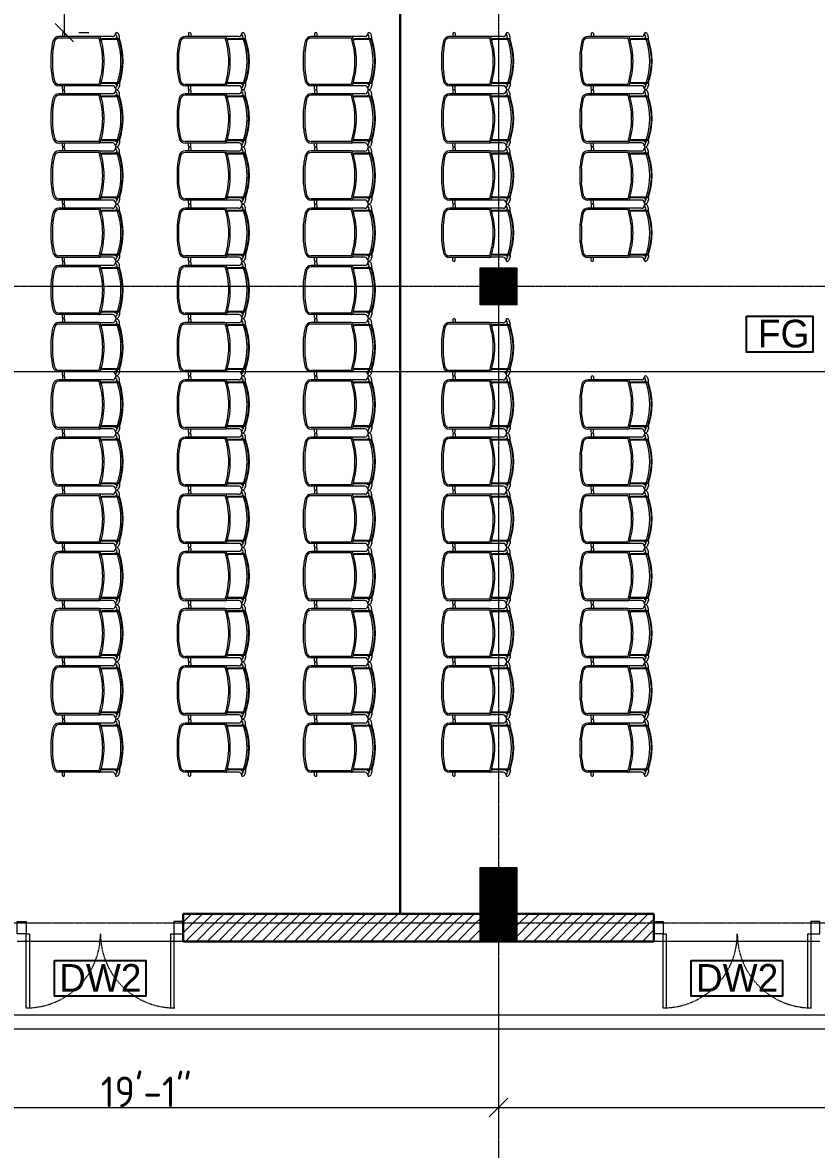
# Model space of a CAD drawing. Extents: x -95606 to 113309, y -42160 to -940.
# Drawn here: x -41602.7 to -41344.6, y -20201.1 to -19834.7 of the extents above; entities that cross this region are included whole.
import ezdxf

# ---------------------------------------------------------------- set-up
doc = ezdxf.new("R2010")
doc.units = 0
doc.header["$LTSCALE"] = 0.02
doc.header["$MEASUREMENT"] = 0
doc.header["$PDMODE"] = 3
doc.header["$PDSIZE"] = -2
for name, pattern in [('ACAD_ISO04W100', [30, 24, -3, 0, -3]), ('CENTERX2', [101.6, 63.5, -12.7, 12.7, -12.7]), ('DASHED', [0.75, 0.5, -0.25])]:
    doc.linetypes.add(name, pattern=pattern)
doc.layers.get('0').update_dxf_attribs({"linetype": 'CONTINUOUS'})
doc.layers.get('DEFPOINTS').update_dxf_attribs({"linetype": 'CONTINUOUS'})
for name, color, linetype, lineweight in [('dimension', 250, 'CONTINUOUS', 18), ('DOOR WIN TEXT', 102, 'CONTINUOUS', 25), ('Hatch', 252, 'CONTINUOUS', 9), ('RBH CENTER LINE', 1, 'ACAD_ISO04W100', 13), ('RBH DIMENSIONS', 8, 'CONTINUOUS', 15), ('RBH TEXT FRAME', 90, 'CONTINUOUS', 25), ('RBH WALL - 0.18', 252, 'CONTINUOUS', 18), ('RBH WALL - 0.30', 7, 'CONTINUOUS', 30), ('RBH-FURNITURE', 112, 'CONTINUOUS', 15)]:
    doc.layers.add(name, color=color, linetype=linetype, lineweight=lineweight)
doc.layers.add('RBH DO & WIN', color=7, linetype='CONTINUOUS', lineweight=9, true_color=0x8a008a)
doc.styles.add('RBH-225', font='ARIALN.TTF', dxfattribs={"height": 225})
doc.styles.get("Standard").update_dxf_attribs({"font": 'ISOCP'})
doc.dimstyles.new('RBH DIM 01', dxfattribs={"dimtxt": 10, "dimasz": 6, "dimexe": 8, "dimexo": 5, "dimgap": 0.09, "dimtad": 1, "dimdec": 0, "dimzin": 0, "dimdsep": 46, "dimlunit": 4, "dimtxsty": 'Standard', "dimblk": 'OBLIQUE', "dimcen": 0.09, "dimclrd": 4, "dimclre": 1, "dimclrt": 2, "dimadec": 0, "dimazin": 0, "dimtfac": 1, "dimtdec": 0, "dimtofl": 0, "dimtmove": 0, "dimatfit": 3, "dimldrblk": 'OPEN30', "dimfxl": 1, "dimtolj": 1, "dimtzin": 0, "dimlwd": -1, "dimlwe": -1, "dimarcsym": 0})
pattern_1 = [(45, (-411609.7358, -522238.5927), (-1.767766953, 1.767766953), [])]

# ---------------------------------------------------------------- blocks, each defined once
blk = doc.blocks.new('_Oblique')
at = {"color": 0, "linetype": 'ByBlock', "lineweight": -2}
blk.add_line((-0.5, -0.5), (0.5, 0.5), dxfattribs=at)
blk = doc.blocks.new('*D1018')
at = {"layer": 'DEFPOINTS', "color": 0, "lineweight": -2, "ltscale": 0.75, "transparency": 16777216}
for p in [(-41677, -20133.46), (-41448, -20149.3), (-41448, -20187.46)]:
    blk.add_point(p, dxfattribs=at)
at = {"layer": 'RBH DIMENSIONS', "color": 1, "ltscale": 0.75, "transparency": 16777216}
for p, q in [((-41677, -20138.46), (-41677, -20195.46)), ((-41448, -20154.3), (-41448, -20195.46))]:
    blk.add_line(p, q, dxfattribs=at)
at = {"layer": 'RBH DIMENSIONS', "color": 4, "ltscale": 0.75, "transparency": 16777216}
blk.add_line((-41677, -20187.46), (-41448, -20187.46), dxfattribs=at)
at = {"layer": 'RBH DIMENSIONS', "color": 4, "ltscale": 0.75, "transparency": 16777216, "xscale": 6, "yscale": 6, "zscale": 6, "rotation": 180}
blk.add_blockref('_Oblique', (-41677, -20187.46), dxfattribs=at)
at = {"layer": 'RBH DIMENSIONS', "color": 4, "ltscale": 0.75, "transparency": 16777216, "xscale": 6, "yscale": 6, "zscale": 6}
blk.add_blockref('_Oblique', (-41448, -20187.46), dxfattribs=at)
at = {"layer": 'RBH DIMENSIONS', "color": 2, "ltscale": 0.75, "transparency": 16777216, "insert": (-41562.5, -20182.37), "char_height": 10, "attachment_point": 5}
blk.add_mtext('\\A1;19\'-1"', dxfattribs=at)
blk = doc.blocks.new('_Open30')
at = {"color": 0, "linetype": 'ByBlock', "lineweight": -2}
for p, q in [((-1, 0.268), (0, 0)), ((0, 0), (-1, -0.268)), ((0, 0), (-1, 0))]:
    blk.add_line(p, q, dxfattribs=at)
blk = doc.blocks.new('*D1019')
at = {"layer": 'DEFPOINTS', "color": 0, "lineweight": -2, "ltscale": 0.75, "transparency": 16777216}
for p in [(-41448, -20133.46), (-41220, -20148.35), (-41220, -20187.46)]:
    blk.add_point(p, dxfattribs=at)
at = {"layer": 'RBH DIMENSIONS', "color": 1, "ltscale": 0.75, "transparency": 16777216}
for p, q in [((-41448, -20138.46), (-41448, -20195.46)), ((-41220, -20153.35), (-41220, -20195.46))]:
    blk.add_line(p, q, dxfattribs=at)
at = {"layer": 'RBH DIMENSIONS', "color": 4, "ltscale": 0.75, "transparency": 16777216}
blk.add_line((-41448, -20187.46), (-41220, -20187.46), dxfattribs=at)
at = {"layer": 'RBH DIMENSIONS', "color": 4, "ltscale": 0.75, "transparency": 16777216, "xscale": 6, "yscale": 6, "zscale": 6, "rotation": 180}
blk.add_blockref('_Oblique', (-41448, -20187.46), dxfattribs=at)
at = {"layer": 'RBH DIMENSIONS', "color": 4, "ltscale": 0.75, "transparency": 16777216, "xscale": 6, "yscale": 6, "zscale": 6}
blk.add_blockref('_Oblique', (-41220, -20187.46), dxfattribs=at)
at = {"layer": 'RBH DIMENSIONS', "color": 2, "ltscale": 0.75, "transparency": 16777216, "insert": (-41334, -20182.37), "char_height": 10, "attachment_point": 5}
blk.add_mtext("\\A1;19'", dxfattribs=at)
blk = doc.blocks.new('DW2')
at = {"layer": 'RBH DO & WIN', "ltscale": 0.75}
for points in [[(0, 2), (3, 2), (3, -2), (0, -2)], [(54, 2), (51, 2), (51, -2), (54, -2)], [(3, -2), (4, -2), (4, -26.15), (3, -26.15)], [(50, -2), (51, -2), (51, -26.15), (50, -26.15)]]:
    blk.add_lwpolyline(points, close=True, dxfattribs=at)
at = {"layer": 'RBH DO & WIN', "linetype": 'DASHED', "ltscale": 0.15}
for centre, start, end in [((3, -2), 270, 0), ((51.23, -2), 180, 270)]:
    blk.add_arc(centre, 24.12, start, end, dxfattribs=at)
blk = doc.blocks.new('*D1021')
at = {"layer": 'DEFPOINTS', "color": 0, "lineweight": -2, "ltscale": 0.75, "transparency": 16777216}
for p in [(-42515.37, -20133.46), (-41103.39, -20133.46), (-41103.39, -20237.03)]:
    blk.add_point(p, dxfattribs=at)
at = {"layer": 'DOOR WIN TEXT', "color": 1, "ltscale": 0.75, "transparency": 16777216}
for p, q in [((-42515.37, -20138.46), (-42515.37, -20245.03)), ((-41103.39, -20138.46), (-41103.39, -20245.03))]:
    blk.add_line(p, q, dxfattribs=at)
at = {"layer": 'DOOR WIN TEXT', "color": 4, "ltscale": 0.75, "transparency": 16777216}
blk.add_line((-42515.37, -20237.03), (-41103.39, -20237.03), dxfattribs=at)
at = {"layer": 'DOOR WIN TEXT', "color": 4, "ltscale": 0.75, "transparency": 16777216, "xscale": 6, "yscale": 6, "zscale": 6, "rotation": 180}
blk.add_blockref('_Oblique', (-42515.37, -20237.03), dxfattribs=at)
at = {"layer": 'DOOR WIN TEXT', "color": 4, "ltscale": 0.75, "transparency": 16777216, "xscale": 6, "yscale": 6, "zscale": 6}
blk.add_blockref('_Oblique', (-41103.39, -20237.03), dxfattribs=at)
at = {"layer": 'DOOR WIN TEXT', "color": 2, "ltscale": 0.75, "transparency": 16777216, "insert": (-41809.38, -20231.94), "char_height": 10, "attachment_point": 5}
blk.add_mtext('\\A1;117\'-8"', dxfattribs=at)
blk = doc.blocks.new('RGR')
at = {"layer": 'RBH-FURNITURE', "color": 253}
for p, q in [((-8.91, 4.13), (-8.91, 4.13)), ((-7.25, 5.44), (-8.03, 5.44)), ((-7.25, 4.64), (-7.92, 4.64)), ((-7.74, 4.64), (-7.86, 4.64)), ((-7.74, 4.64), (-7.86, 4.64)), ((-7.25, 5.44), (-7.25, -0.21)), ((-7.01, 5.26), (-7.01, -0.2)), ((7.01, 5.26), (7.01, -0.2)), ((7.25, 5.44), (8.03, 5.44)), ((7.25, 5.44), (7.25, -0.21)), ((7.25, 4.64), (7.92, 4.64)), ((7.74, 4.64), (7.86, 4.64)), ((7.74, 4.64), (7.86, 4.64)), ((8.91, 4.13), (8.91, 4.13)), ((-7.97, 3.23), (-7.97, -1)), ((7.97, 3.23), (7.97, -1)), ((-8.01, -1.19), (-8.01, -14.23)), ((-7.53, -1.25), (-7.53, -14.23)), ((7.53, -1.25), (7.53, -14.23)), ((8.01, -1.19), (8.01, -14.23)), ((-9.07, -12.41), (-8.01, -12.41)), ((-9.07, -13.13), (-8.01, -13.13)), ((9.07, -12.41), (8.01, -12.41)), ((9.07, -13.13), (8.01, -13.13)), ((-2.36, -16.34), (2.36, -16.34)), ((-2.18, -16.84), (2.18, -16.84))]:
    blk.add_line(p, q, dxfattribs=at)
for centre, radius, start, end in [((-8.89, 4.53), 0.4, 140.5482, 182.3926), ((-8.89, 4.53), 0.4, 180, 323.7562), ((-7.86, 3.74), 1.7, 111.8706, 142.152), ((-8.87, 3.23), 0.9, 0, 90), ((-7.86, 3.74), 0.9, 90, 142.152), ((-7.86, 3.74), 1.7, 90, 111.8706), ((-8.87, 3.23), 1.7, 41.0598, 56.113), ((-8.87, 3.23), 1.7, 17.6472, 41.0598), ((0, -15.36), 22.02, 70.784, 109.216), ((0.24, -17.39), 23.91, 90.5791, 108.2517), ((0.23, -16.12), 22.57, 90.5894, 109.3529), ((0, -16.08), 21.99, 71.4193, 108.5807), ((-0.24, -17.39), 23.91, 71.7483, 89.4209), ((-0.23, -16.12), 22.57, 70.6471, 89.4106), ((8.87, 3.23), 1.7, 138.9402, 162.3528), ((8.87, 3.23), 1.7, 123.887, 138.9402), ((7.86, 3.74), 1.7, 68.1294, 90), ((7.86, 3.74), 0.9, 37.848, 90), ((8.87, 3.23), 0.9, 90, 180), ((7.86, 3.74), 1.7, 37.848, 68.1294), ((8.89, 4.53), 0.4, 216.2438, 0), ((8.89, 4.53), 0.4, 357.6074, 39.4518), ((0.25, -26.03), 26.51, 90.5317, 107.3791), ((0.25, -26.03), 26.03, 90.5415, 107.2493), ((-0.25, -26.03), 26.51, 72.6209, 89.4683), ((-0.25, -26.03), 26.03, 72.7507, 89.4585), ((-7.53, -1.19), 0.48, 107.3791, 180), ((-7.45, -1.25), 0.08, 107.2493, 180), ((-6.73, -0.17), 0.519, 184.9854, 227.7895), ((-6.73, -0.17), 0.279, 186.7996, 277.5565), ((6.73, -0.17), 0.279, 262.4435, 353.2004), ((6.73, -0.17), 0.519, 312.2105, 355.0146), ((7.45, -1.25), 0.08, 0, 72.7507), ((7.53, -1.19), 0.48, 0, 72.6209), ((-8.9, -12.77), 0.4, 115.8419, 244.1581), ((-6.01, -14.23), 2, 179.9999, 257.0769), ((-6.01, -14.23), 1.52, 179.9999, 257.0769), ((6.01, -14.23), 1.52, 282.9231, 0.0001), ((6.01, -14.23), 2, 282.9231, 0.0001), ((8.9, -12.77), 0.4, 295.8419, 64.1581), ((0.23, 12.96), 29.9, 257.0767, 265.3679), ((0.23, 12.96), 29.42, 257.0767, 264.9386), ((-0.23, 12.96), 29.9, 274.6321, 282.9233), ((-0.23, 12.96), 29.42, 275.0614, 282.9233)]:
    blk.add_arc(centre, radius, start, end, dxfattribs=at)
blk = doc.blocks.new('CHAIR')
at = {"layer": 'RBH DIMENSIONS', "rotation": 270}
blk.add_blockref('RGR', (12.16, 0), dxfattribs=at)
blk = doc.blocks.new('*D1093')
at = {"layer": 'DEFPOINTS', "color": 0, "lineweight": -2, "ltscale": 0.75, "transparency": 16777216}
for p in [(-41589.42, -19795.96), (-41589.13, -19795.96), (-41589.42, -19837.96)]:
    blk.add_point(p, dxfattribs=at)
at = {"layer": 'dimension', "color": 4, "ltscale": 0.75, "transparency": 16777216}
blk.add_line((-41589.13, -19837.96), (-41589.13, -19795.96), dxfattribs=at)
at = {"layer": 'dimension', "color": 1, "ltscale": 0.75, "transparency": 16777216}
for p, q in [((-41584.42, -19795.96), (-41581.13, -19795.96)), ((-41584.42, -19837.96), (-41581.13, -19837.96))]:
    blk.add_line(p, q, dxfattribs=at)
at = {"layer": 'dimension', "color": 4, "ltscale": 0.75, "transparency": 16777216, "xscale": 6, "yscale": 6, "zscale": 6}
for p, rotation in [((-41589.13, -19795.96), 90), ((-41589.13, -19837.96), 270)]:
    blk.add_blockref('_Oblique', p, dxfattribs=dict(at, rotation=rotation))
at = {"layer": 'dimension', "color": 2, "ltscale": 0.75, "transparency": 16777216, "insert": (-41594.22, -19816.96), "char_height": 10, "attachment_point": 5, "rotation": 90}
blk.add_mtext('\\A1;3\'-6"', dxfattribs=at)

msp = doc.modelspace()

# ---------------------------------------------------------------- hatches: boundary and pattern name
at = {"layer": 'Hatch', "ltscale": 0.75}
h = msp.add_hatch(dxfattribs=at)
h.set_pattern_fill('ANSI31', color=256, scale=20)
h.set_pattern_definition(pattern_1)
h.paths.add_polyline_path([(-41453.996, -20124.459), (-41550.496, -20124.459), (-41550.496, -20127.459), (-41453.996, -20127.459)])
h = msp.add_hatch(dxfattribs=at)
h.set_pattern_fill('ANSI31', color=256, scale=20)
h.set_pattern_definition(pattern_1)
h.paths.add_polyline_path([(-41397.496, -20124.459), (-41441.996, -20124.459), (-41441.996, -20127.459), (-41397.496, -20127.459)])
h = msp.add_hatch(dxfattribs=at)
h.set_pattern_fill('ANSI31', color=256, scale=20)
h.set_pattern_definition(pattern_1)
h.paths.add_polyline_path([(-41453.996, -20127.459), (-41550.496, -20127.459), (-41550.496, -20133.459), (-41453.996, -20133.459)])
h = msp.add_hatch(dxfattribs=at)
h.set_pattern_fill('ANSI31', color=256, scale=20)
h.set_pattern_definition(pattern_1)
h.paths.add_polyline_path([(-41397.496, -20127.459), (-41441.996, -20127.459), (-41441.996, -20133.459), (-41397.496, -20133.459)])
at = {"layer": 'RBH DIMENSIONS'}
h = msp.add_hatch(dxfattribs=at)
h.set_pattern_fill('ANSI31', color=6)
h.set_pattern_definition([(45, (-410871.71602, -522015.55568), (-0.088388347648, 0.088388347648), [])])
h.paths.add_polyline_path([(-41453.996, -19914.459), (-41453.996, -19926.459), (-41441.996, -19926.459), (-41441.996, -19914.459)])
h = msp.add_hatch(dxfattribs=at)
h.set_pattern_fill('ANSI31', color=6)
h.set_pattern_definition([(45, (-411804.14956, -522203.0661), (-0.088388347648, 0.088388347648), [])])
h.paths.add_polyline_path([(-41441.996, -20109.459), (-41453.996, -20109.459), (-41453.996, -20121.459), (-41441.996, -20121.459)])
h.paths.add_polyline_path([(-41441.996, -20121.459), (-41453.996, -20121.459), (-41453.996, -20133.459), (-41441.996, -20133.459)])

# ---------------------------------------------------------------- linework, layer by layer
at = {"layer": 'RBH CENTER LINE', "linetype": 'CENTERX2', "ltscale": 0.12}
for p, q in [((-41447.996, -19434.459), (-41447.996, -20255.646)), ((-42573.161, -19920.459), (-40815.457, -19920.459)), ((-42573.161, -20127.459), (-40815.457, -20127.459))]:
    msp.add_line(p, q, dxfattribs=at)
at = {"layer": 'RBH DIMENSIONS', "ltscale": 0.75}
for points in [[(-41453.996, -19914.459), (-41441.996, -19914.459), (-41441.996, -19926.459), (-41453.996, -19926.459)], [(-41453.996, -19914.459), (-41441.996, -19914.459), (-41441.996, -19926.459), (-41453.996, -19926.459)], [(-41453.996, -19914.459), (-41441.996, -19914.459), (-41441.996, -19926.459), (-41453.996, -19926.459)], [(-41453.996, -20109.459), (-41441.996, -20109.459), (-41441.996, -20121.459), (-41453.996, -20121.459)], [(-41453.996, -20121.459), (-41441.996, -20121.459), (-41441.996, -20133.459), (-41453.996, -20133.459)]]:
    msp.add_lwpolyline(points, close=True, dxfattribs=at)
at = {"layer": 'RBH TEXT FRAME', "color": 4}
for points in [[(-41367.393, -19930.134), (-41345.796, -19930.134), (-41345.796, -19941.815), (-41367.393, -19941.815)], [(-41592.328, -20139.618), (-41562.664, -20139.618), (-41562.664, -20151.299), (-41592.328, -20151.299)], [(-41385.328, -20139.618), (-41355.664, -20139.618), (-41355.664, -20151.299), (-41385.328, -20151.299)]]:
    msp.add_lwpolyline(points, close=True, dxfattribs=at)
at = {"layer": 'RBH WALL - 0.18', "color": 3, "ltscale": 0.75}
msp.add_line((-42530.501, -19948.202), (-40918.34, -19948.202), dxfattribs=at)
at = {"layer": 'RBH WALL - 0.18', "ltscale": 0.75}
for p, q in [((-41550.496, -20133.459), (-41604.496, -20133.459)), ((-41343.496, -20133.459), (-41397.496, -20133.459)), ((-41101.893, -20157.459), (-42544.996, -20157.459)), ((-41097.393, -20161.959), (-42549.496, -20161.959))]:
    msp.add_line(p, q, dxfattribs=at)
at = {"layer": 'RBH WALL - 0.30', "ltscale": 0.75}
for p, q in [((-41479.996, -19509.459), (-41479.996, -20124.459)), ((-41453.996, -20124.459), (-41550.496, -20124.459)), ((-41550.496, -20133.459), (-41550.496, -20124.459)), ((-41397.496, -20124.459), (-41441.996, -20124.459)), ((-41397.496, -20133.459), (-41397.496, -20124.459)), ((-41397.496, -20133.459), (-41550.496, -20133.459))]:
    msp.add_line(p, q, dxfattribs=at)

# ---------------------------------------------------------------- block references
at = {"layer": 'DOOR WIN TEXT'}
for p in [(-41604.496, -20128.959), (-41397.496, -20128.959)]:
    msp.add_blockref('DW2', p, dxfattribs=at)
at = {"layer": 'RBH WALL - 0.30'}
for p in [(-41588.812, -19847.259), (-41547.812, -19847.259), (-41506.812, -19847.259), (-41461.852, -19847.259), (-41416.893, -19847.259), (-41588.812, -19865.859), (-41547.812, -19865.859), (-41506.812, -19865.859), (-41461.853, -19865.859), (-41416.893, -19865.859), (-41588.812, -19884.459), (-41547.812, -19884.459), (-41506.812, -19884.459), (-41461.853, -19884.459), (-41416.893, -19884.459), (-41588.812, -19903.059), (-41547.812, -19903.059), (-41506.812, -19903.059), (-41461.853, -19903.059), (-41416.893, -19903.059), (-41588.812, -19921.659), (-41547.812, -19921.659), (-41506.812, -19921.659), (-41588.812, -19940.259), (-41547.812, -19940.259), (-41506.812, -19940.259), (-41461.853, -19940.259), (-41588.812, -19958.859), (-41547.812, -19958.859), (-41506.812, -19958.859), (-41461.853, -19958.859), (-41416.893, -19958.859), (-41588.812, -19977.459), (-41547.812, -19977.459), (-41506.812, -19977.459), (-41461.853, -19977.459), (-41416.893, -19977.459), (-41588.812, -19996.059), (-41547.812, -19996.059), (-41506.812, -19996.059), (-41461.853, -19996.059), (-41416.893, -19996.059), (-41588.812, -20014.659), (-41547.812, -20014.659), (-41506.812, -20014.659), (-41461.853, -20014.659), (-41416.893, -20014.659), (-41588.812, -20033.259), (-41547.812, -20033.259), (-41506.812, -20033.259), (-41461.853, -20033.259), (-41416.893, -20033.259), (-41588.812, -20051.859), (-41547.812, -20051.859), (-41506.812, -20051.859), (-41461.853, -20051.859), (-41416.893, -20051.859), (-41588.812, -20070.459), (-41547.812, -20070.459), (-41506.812, -20070.459), (-41461.853, -20070.459), (-41416.893, -20070.459)]:
    msp.add_blockref('CHAIR', p, dxfattribs=at)

# ---------------------------------------------------------------- texts
at = {"layer": 'DOOR WIN TEXT', "color": 4, "char_height": 9, "attachment_point": 1, "style": 'RBH-225'}
for s, insert in [('\\pi28.146;{\\fStylus BT|b0|i0|c0|p34;FG}', (-41391.81, -19931.322)), ('\\pi21.999;{\\fStylus BT|b0|i0|c0|p34;DW2}', (-41612.812, -20140.806)), ('\\pi21.999;{\\fStylus BT|b0|i0|c0|p34;DW2}', (-41405.812, -20140.806))]:
    msp.add_mtext_dynamic_manual_height_columns(s, width=70.71517, gutter_width=1, heights=[0], dxfattribs=dict(at, insert=insert))

# ---------------------------------------------------------------- dimensions: what is measured, and where the dimension line sits
at = {"layer": 'dimension', "ltscale": 0.75}
dim = msp.add_linear_dim(base=(-41589.126, -19795.959), p1=(-41589.421, -19837.959), p2=(-41589.421, -19795.959), angle=90, dimstyle='RBH DIM 01', dxfattribs=at)
dim.commit()
dim.dimension.update_dxf_attribs({"geometry": '*D1093', "text_midpoint": (-41594.216, -19816.959)})
at = {"layer": 'DOOR WIN TEXT', "ltscale": 0.75}
dim = msp.add_linear_dim(base=(-41103.393, -20237.033), p1=(-42515.374, -20133.459), p2=(-41103.393, -20133.459), dimstyle='RBH DIM 01', dxfattribs=at)
dim.commit()
dim.dimension.update_dxf_attribs({"geometry": '*D1021', "text_midpoint": (-41809.383, -20231.943)})
at = {"layer": 'RBH DIMENSIONS', "ltscale": 0.75}
for base, p1, p2, picture, middle in [((-41447.996, -20187.461), (-41676.996, -20133.459), (-41447.996, -20149.301), '*D1018', (-41562.496, -20182.371)), ((-41219.996, -20187.461), (-41447.996, -20133.459), (-41219.996, -20148.35), '*D1019', (-41333.996, -20182.371))]:
    dim = msp.add_linear_dim(base=base, p1=p1, p2=p2, dimstyle='RBH DIM 01', dxfattribs=at)
    dim.commit()
    dim.dimension.update_dxf_attribs({"geometry": picture, "text_midpoint": middle})

doc.saveas('drawing.dxf')
